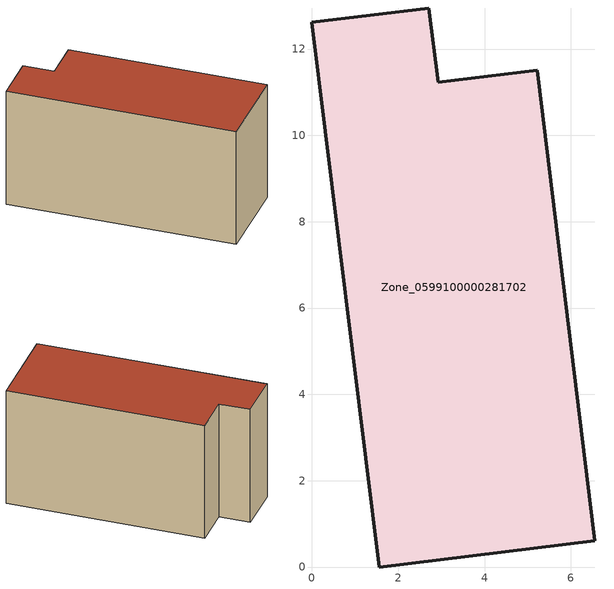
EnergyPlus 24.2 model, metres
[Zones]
Zone_0599100000281702
 floor ground (C_G): 1.56,0 0,12.62 2.71,12.95 2.93,11.23 5.22,11.51 6.55,0.61 z0
 wall outside (C_F): 0,12.62 1.56,0 6.55,0.61 5.22,11.51 2.93,11.23 2.71,12.95 0,12.62 z0:6.9
 roof outside (C_R): 5.22,11.51 2.93,11.23 2.71,12.95 0,12.62 1.56,0 6.55,0.61 z6.9
[BUILDING]
Pand.0599100000281702: North Axis=0; Terrain=City; Loads Convergence Tolerance Value=0.04; Temperature Convergence Tolerance Value=0.4; Solar Distribution=FullExterior; Maximum Number of Warmup Days=25; Minimum Number of Warmup Days=1
[Site:Location]
Rotterdam.The.Hague.AP_ZH_NLD Design_Conditions: Latitude=51.96; Longitude=4.45; Time Zone=1; Elevation=-4.5
[SITE:GROUNDTEMPERATURE:BUILDINGSURFACE]
18, 18, 18, 18, 18, 18, 18, 18, 18, 18, 18, 18
[MATERIAL] Thermal Absorptance=0.9; Solar Absorptance=0.7; Visible Absorptance=0.7
Name | Roughness | Thickness | Conductivity | Density | Specific Heat
G.TI.1992-2005 | MediumSmooth | 0.15 | 0.06 | 540 | 1210
F.TI.1992-2005 | Rough | 0.3 | 0.12 | 1920 | 840
R.TI.1992-2005 | MediumRough | 0.2 | 0.08 | 1500 | 1000
[CONSTRUCTION]
C_G: G.TI.1992-2005
C_F: F.TI.1992-2005
C_R: R.TI.1992-2005
[ZONE]
Zone_0599100000281702: Type=1; Multiplier=1; Ceiling Height=Autocalculate; Volume=Autocalculate; Floor Area=autocalculate; Part of Total Floor Area=Yes
[ZONEINFILTRATION:DESIGNFLOWRATE]
Infil_Zone_0599100000281702: Zone or ZoneList or Space or SpaceList=Zone_0599100000281702; Schedule=AlwaysOn; Design Flow Rate Calculation Method=Flow/Area; Flow Rate per Floor Area=0.0015; Constant Term Coefficient=1; Temperature Term Coefficient=0; Velocity Term Coefficient=0; Velocity Squared Term Coefficient=0
[HVACTEMPLATE:ZONE:IDEALLOADSAIRSYSTEM]
Zone_0599100000281702: Maximum Heating Supply Air Temperature=50; Minimum Cooling Supply Air Temperature=13; Maximum Heating Supply Air Humidity Ratio=0.0156; Minimum Cooling Supply Air Humidity Ratio=0.0077; Heating Limit=NoLimit; Cooling Limit=NoLimit; Dehumidification Control Type=ConstantSensibleHeatRatio; Cooling Sensible Heat Ratio=0.7; Dehumidification Setpoint=60; Humidification Control Type=None; Humidification Setpoint=30; Outdoor Air Method=None; Outdoor Air Flow Rate per Person=0.00944; Outdoor Air Flow Rate per Zone Floor Area=0; Outdoor Air Flow Rate per Zone=0; Demand Controlled Ventilation Type=None; Outdoor Air Economizer Type=NoEconomizer; Heat Recovery Type=None; Sensible Heat Recovery Effectiveness=0.7; Latent Heat Recovery Effectiveness=0.65
[ZONECONTROL:THERMOSTAT]
ThermostatControl_Zone_0599100000281702: Zone or ZoneList=Zone_0599100000281702; Control Type Schedule=DualSetpointControlType; Control 1=Thermostat_Zone_0599100000281702; Temperature Difference Between Cutout And Setpoint=0
[THERMOSTATSETPOINT:DUALSETPOINT]
Thermostat_Zone_0599100000281702: Heating Setpoint Temperature Schedule=HeatingSetpoint_Zone_0599100000281702; Cooling Setpoint Temperature Schedule=CoolingSetpoint_Zone_0599100000281702
[SCHEDULE:COMPACT]
HeatingSetpoint_Zone_0599100000281702: Through: 12/31, For: AllDays, Until: 24:00, 21
CoolingSetpoint_Zone_0599100000281702: Through: 12/31, For: AllDays, Until: 24:00, 24
DualSetpointControlType: Through: 12/31, For: AllDays, Until: 24:00, 4
AlwaysOn: Through: 12/31, For: AllDays, Until: 24:00, 1
